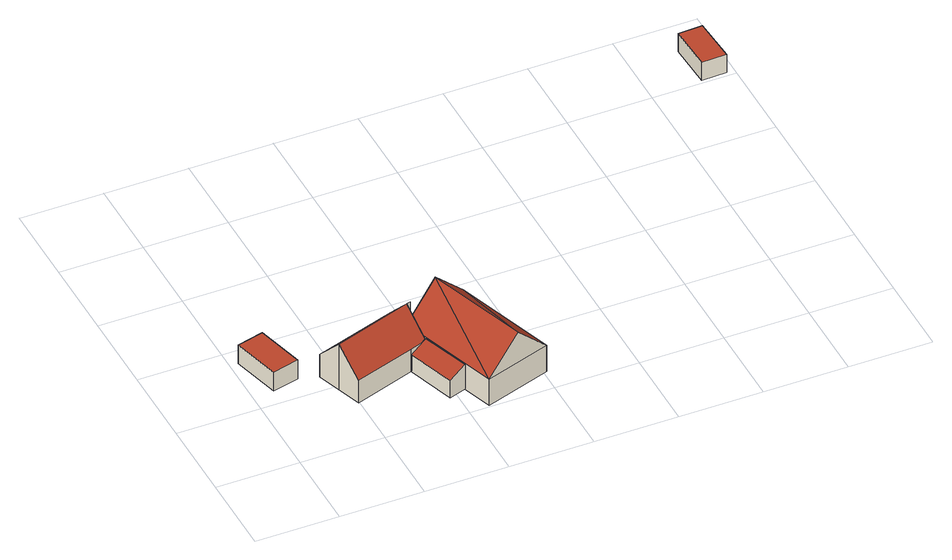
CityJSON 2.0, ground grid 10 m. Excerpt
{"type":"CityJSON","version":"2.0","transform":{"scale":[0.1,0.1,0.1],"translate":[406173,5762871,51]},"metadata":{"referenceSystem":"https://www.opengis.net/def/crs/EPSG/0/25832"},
"CityObjects":{
"building1":{"type":"Building","attributes":{"Gemeindeschluessel":"05515000","Geometrietyp2DReferenz":"3000","function":"51009_1611","roofType":"1000","measuredHeight":2.57},"geometry":[{"type":"Solid","lod":"2","boundaries":[[[[0,1,2,3]],[[4,5,1,0]],[[6,7,5,4]],[[3,2,7,6]],[[4,0,3,6]],[[1,5,7,2]]]],"semantics":{"surfaces":[{"type":"WallSurface"},{"type":"RoofSurface"},{"type":"GroundSurface"}],"values":[[0,0,0,0,1,2]]}}]},
"building2":{"type":"Building","attributes":{"Gemeindeschluessel":"05515000","Geometrietyp2DReferenz":"3000","function":"31001_2700","roofType":"3100","measuredHeight":6.31},"geometry":[{"type":"Solid","lod":"2","boundaries":[[[[8,9,10,11]],[[12,13,9,8]],[[14,15,13,12]],[[16,17,15,14]],[[18,19,17,16]],[[20,21,19,18]],[[22,23,21,20]],[[11,10,23,22]],[[16,14,12,8,18]],[[11,22,20,18,8]],[[9,13,15,17,19,21,23,10]]]],"semantics":{"surfaces":[{"type":"WallSurface"},{"type":"RoofSurface"},{"type":"GroundSurface"}],"values":[[0,0,0,0,0,0,0,0,1,1,2]]}}]},
"building3":{"type":"Building","attributes":{"Gemeindeschluessel":"05515000","Geometrietyp2DReferenz":"3000","function":"51009_1610","roofType":"2100","measuredHeight":3.35},"geometry":[{"type":"Solid","lod":"2","boundaries":[[[[24,25,26,27]],[[28,15,25,24]],[[29,13,15,28]],[[27,26,13,29]],[[28,24,27,29]],[[25,15,13,26]]]],"semantics":{"surfaces":[{"type":"WallSurface"},{"type":"RoofSurface"},{"type":"GroundSurface"}],"values":[[0,0,0,0,1,2]]}}]},
"building4":{"type":"Building","attributes":{"Gemeindeschluessel":"05515000","Geometrietyp2DReferenz":"3000","function":"31001_1000","roofType":"3100","measuredHeight":7.83},"address":[{"country":"Germany","locality":"Münster","thoroughfareNumber":"70","thoroughfareName":"Coermühle"}],"geometry":[{"type":"Solid","lod":"2","boundaries":[[[[30,31,32,33]],[[34,35,31,30]],[[36,37,35,34]],[[33,32,37,36]],[[30,38,34]],[[36,39,33]],[[38,30,33]],[[33,39,38]],[[34,38,39]],[[39,36,34]],[[31,35,37,32]]]],"semantics":{"surfaces":[{"type":"WallSurface"},{"type":"RoofSurface"},{"type":"GroundSurface"}],"values":[[0,0,0,0,0,0,1,1,1,1,2]]}}]},
"building5":{"type":"Building","attributes":{"Gemeindeschluessel":"05515000","Geometrietyp2DReferenz":"3000","function":"31001_2500","roofType":"1000","measuredHeight":2.53},"address":[{"country":"Germany","locality":"Münster","thoroughfareNumber":"71a","thoroughfareName":"Coermühle"}],"geometry":[{"type":"Solid","lod":"2","boundaries":[[[[40,41,42,43]],[[44,45,41,40]],[[46,47,45,44]],[[43,42,47,46]],[[44,40,43,46]],[[41,45,47,42]]]],"semantics":{"surfaces":[{"type":"WallSurface"},{"type":"RoofSurface"},{"type":"GroundSurface"}],"values":[[0,0,0,0,1,2]]}}]}
},
"vertices":[
[9,177,32],[9,177,6],[24,119,6],[24,119,32],[41,185,32],[41,185,6],[56,127,32],[56,127,6],
[183,124,68],[183,124,5],[188,126,5],[188,126,68],[192,95,36],[192,95,5],[172,88,36],[172,88,5],[99,64,36],[99,64,5],[89,92,68],[89,92,5],[79,121,36],[79,121,5],[178,154,36],[178,154,5],
[191,30,29],[191,30,5],[212,37,5],[212,37,39],[172,88,29],[192,95,39],
[304,29,40],[304,29,4],[263,151,4],[263,151,40],[224,2,40],[224,2,4],[183,124,40],[183,124,4],[264,15,82],[223,137,82],
[660,403,30],[660,403,5],[690,404,5],[690,404,30],[658,458,30],[658,458,5],[687,459,30],[687,459,5]
]}
